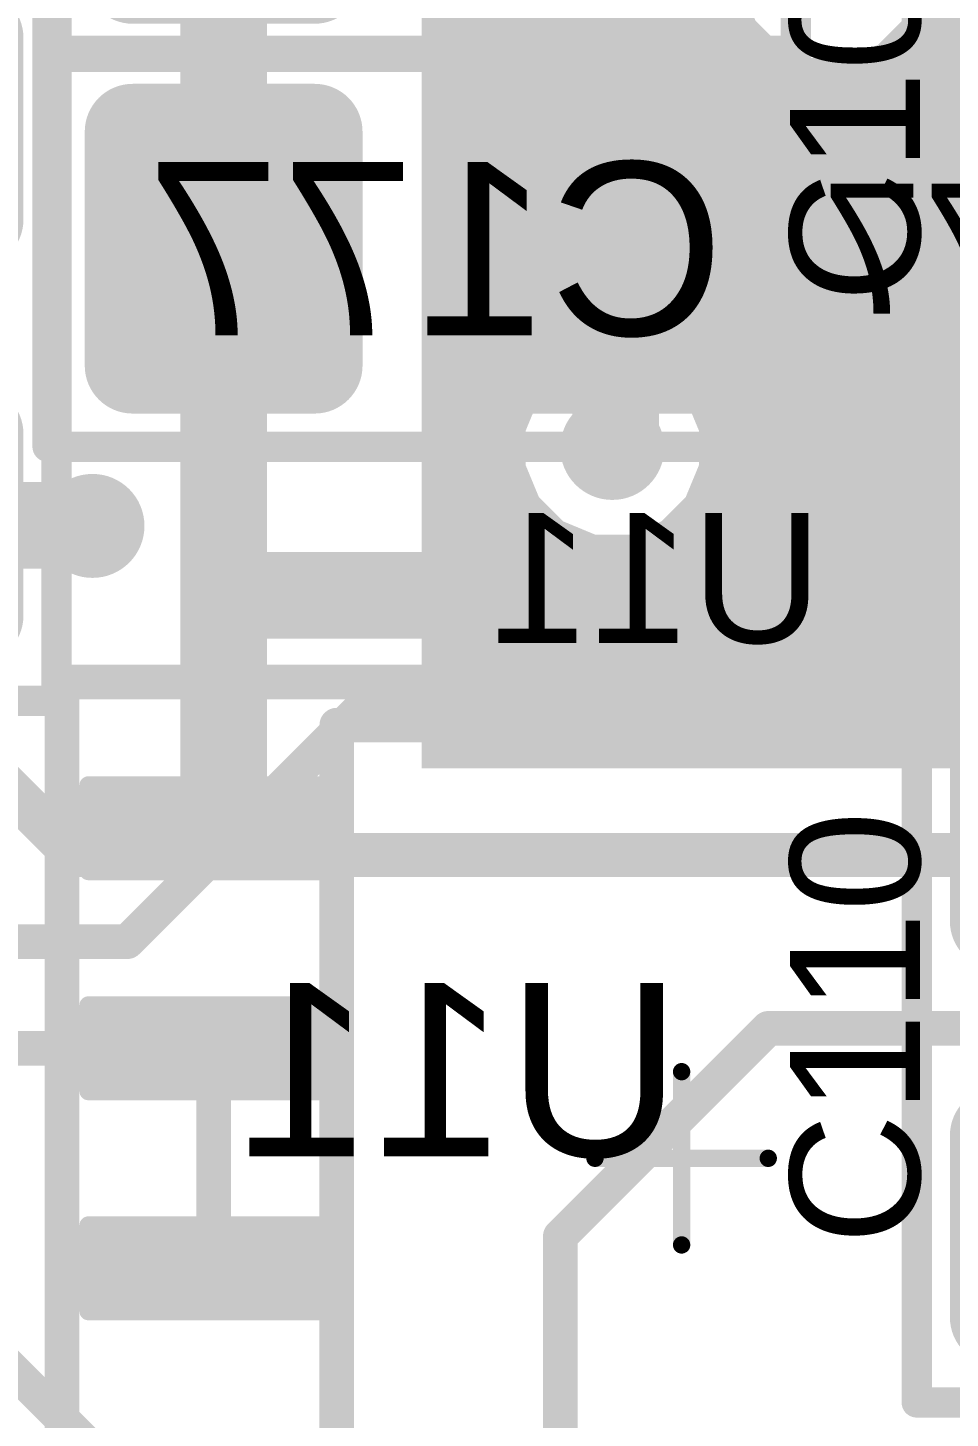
# Model space of a CAD drawing. Header units: inches. Extents: x -3 to 191, y -18 to 93.
# Drawn here: x 81.73 to 87.05, y 63.25 to 71.27 of the extents above; entities that cross this region are included whole.
import ezdxf

# ---------------------------------------------------------------- set-up
doc = ezdxf.new("R2010")
doc.units = ezdxf.units.IN
for name, color, linetype in [('Bottom 3D Body', 56, 'Continuous'), ('Bottom Assembly', 76, 'Continuous'), ('Bottom Component Center', 56, 'Continuous'), ('Bottom Courtyard', 56, 'Continuous'), ('Bottom Layer', 5, 'Continuous'), ('Bottom Overlay', 54, 'Continuous'), ('Bottom Paste', 16, 'Continuous'), ('Bottom Solder', 6, 'Continuous'), ('GND 1', 90, 'Continuous'), ('GND 2', 156, 'Continuous'), ('Mechanical 13', 56, 'Continuous'), ('PWR', 16, 'Continuous'), ('Signal L4', 76, 'Continuous'), ('Top Layer', 1, 'Continuous'), ('Top Overlay', 2, 'Continuous'), ('Top Paste', 8, 'Continuous'), ('Top Solder', 216, 'Continuous'), ('Via Holes', 16, 'Continuous')]:
    doc.layers.add(name, color=color, linetype=linetype)
doc.styles.add('Arial', font='', dxfattribs={"height": 0.2})
doc.styles.get('Arial').set_extended_font_data('Arial')

# ---------------------------------------------------------------- blocks, each defined once
blk = doc.blocks.new('FP_D0008A_MFG_B_165')
at = {"layer": 'Bottom Layer'}
h = blk.add_hatch(color=5, dxfattribs=at)
edge = h.paths.add_edge_path()
edge.add_arc((1.976, 0.884), 0.051, 90, 180)
edge.add_line((1.925, 0.884), (1.925, 0.386))
edge.add_arc((1.976, 0.386), 0.051, 180, 270)
edge.add_line((1.976, 0.335), (3.424, 0.335))
edge.add_arc((3.424, 0.386), 0.051, 270, 360)
edge.add_line((3.475, 0.386), (3.475, 0.884))
edge.add_arc((3.424, 0.884), 0.051, 0, 90)
edge.add_line((3.424, 0.935), (1.976, 0.935))
h = blk.add_hatch(color=5, dxfattribs=at)
edge = h.paths.add_edge_path()
edge.add_arc((1.976, -0.386), 0.051, 90, 180)
edge.add_line((1.925, -0.386), (1.925, -0.884))
edge.add_arc((1.976, -0.884), 0.051, 180, 270)
edge.add_line((1.976, -0.935), (3.424, -0.935))
edge.add_arc((3.424, -0.884), 0.051, 270, 360)
edge.add_line((3.475, -0.884), (3.475, -0.386))
edge.add_arc((3.424, -0.386), 0.051, 0, 90)
edge.add_line((3.424, -0.335), (1.976, -0.335))
h = blk.add_hatch(color=5, dxfattribs=at)
edge = h.paths.add_edge_path()
edge.add_arc((1.976, -1.656), 0.051, 90, 180)
edge.add_line((1.925, -1.656), (1.925, -2.154))
edge.add_arc((1.976, -2.154), 0.051, 180, 270)
edge.add_line((1.976, -2.205), (3.424, -2.205))
edge.add_arc((3.424, -2.154), 0.051, 270, 360)
edge.add_line((3.475, -2.154), (3.475, -1.656))
edge.add_arc((3.424, -1.656), 0.051, 0, 90)
edge.add_line((3.424, -1.605), (1.976, -1.605))
at = {"layer": 'Bottom Paste'}
h = blk.add_hatch(color=16, dxfattribs=at)
edge = h.paths.add_edge_path()
edge.add_arc((1.976, 0.884), 0.051, 90, 180)
edge.add_line((1.925, 0.884), (1.925, 0.386))
edge.add_arc((1.976, 0.386), 0.051, 180, 270)
edge.add_line((1.976, 0.335), (3.424, 0.335))
edge.add_arc((3.424, 0.386), 0.051, 270, 360)
edge.add_line((3.475, 0.386), (3.475, 0.884))
edge.add_arc((3.424, 0.884), 0.051, 0, 90)
edge.add_line((3.424, 0.935), (1.976, 0.935))
h = blk.add_hatch(color=16, dxfattribs=at)
edge = h.paths.add_edge_path()
edge.add_arc((1.976, -0.386), 0.051, 90, 180)
edge.add_line((1.925, -0.386), (1.925, -0.884))
edge.add_arc((1.976, -0.884), 0.051, 180, 270)
edge.add_line((1.976, -0.935), (3.424, -0.935))
edge.add_arc((3.424, -0.884), 0.051, 270, 360)
edge.add_line((3.475, -0.884), (3.475, -0.386))
edge.add_arc((3.424, -0.386), 0.051, 0, 90)
edge.add_line((3.424, -0.335), (1.976, -0.335))
h = blk.add_hatch(color=16, dxfattribs=at)
edge = h.paths.add_edge_path()
edge.add_arc((1.976, -1.656), 0.051, 90, 180)
edge.add_line((1.925, -1.656), (1.925, -2.154))
edge.add_arc((1.976, -2.154), 0.051, 180, 270)
edge.add_line((1.976, -2.205), (3.424, -2.205))
edge.add_arc((3.424, -2.154), 0.051, 270, 360)
edge.add_line((3.475, -2.154), (3.475, -1.656))
edge.add_arc((3.424, -1.656), 0.051, 0, 90)
edge.add_line((3.424, -1.605), (1.976, -1.605))
at = {"layer": 'Bottom Solder'}
h = blk.add_hatch(color=6, dxfattribs=at)
edge = h.paths.add_edge_path()
edge.add_arc((1.976, 0.884), 0.051, 90, 180)
edge.add_line((1.925, 0.884), (1.925, 0.386))
edge.add_arc((1.976, 0.386), 0.051, 180, 270)
edge.add_line((1.976, 0.335), (3.424, 0.335))
edge.add_arc((3.424, 0.386), 0.051, 270, 360)
edge.add_line((3.475, 0.386), (3.475, 0.884))
edge.add_arc((3.424, 0.884), 0.051, 0, 90)
edge.add_line((3.424, 0.935), (1.976, 0.935))
h = blk.add_hatch(color=6, dxfattribs=at)
edge = h.paths.add_edge_path()
edge.add_arc((1.976, -0.386), 0.051, 90, 180)
edge.add_line((1.925, -0.386), (1.925, -0.884))
edge.add_arc((1.976, -0.884), 0.051, 180, 270)
edge.add_line((1.976, -0.935), (3.424, -0.935))
edge.add_arc((3.424, -0.884), 0.051, 270, 360)
edge.add_line((3.475, -0.884), (3.475, -0.386))
edge.add_arc((3.424, -0.386), 0.051, 0, 90)
edge.add_line((3.424, -0.335), (1.976, -0.335))
h = blk.add_hatch(color=6, dxfattribs=at)
edge = h.paths.add_edge_path()
edge.add_arc((1.976, -1.656), 0.051, 90, 180)
edge.add_line((1.925, -1.656), (1.925, -2.154))
edge.add_arc((1.976, -2.154), 0.051, 180, 270)
edge.add_line((1.976, -2.205), (3.424, -2.205))
edge.add_arc((3.424, -2.154), 0.051, 270, 360)
edge.add_line((3.475, -2.154), (3.475, -1.656))
edge.add_arc((3.424, -1.656), 0.051, 0, 90)
edge.add_line((3.424, -1.605), (1.976, -1.605))
at = {"layer": 'Bottom 3D Body'}
for points in [[(1.99, 2.5, 0.2, 0.2, 0), (1.99, -2.5, 0.2, 0.2, 0)], [(1.99, -2.5, 0.2, 0.2, 0), (-1.99, -2.5, 0.2, 0.2, 0)]]:
    blk.add_lwpolyline(points, format="xyseb", dxfattribs=at)
blk.add_lwpolyline([(1.94, -2.5, 0.1, 0.1, 1), (2.04, -2.5, 0.1, 0.1, 1)], format="xyseb", close=True, dxfattribs=at)
blk.add_lwpolyline([(1.94, -2.5, 0.1, 0.1, 1), (2.04, -2.5, 0.1, 0.1, 1)], format="xyseb", close=True, dxfattribs=at)
at = {"layer": 'Bottom Assembly'}
for points in [[(3.575, 2.75, 0.2, 0.2, 0), (3.575, -2.75, 0.2, 0.2, 0)], [(3.575, -2.75, 0.2, 0.2, 0), (-3.575, -2.75, 0.2, 0.2, 0)]]:
    blk.add_lwpolyline(points, format="xyseb", dxfattribs=at)
blk.add_lwpolyline([(3.525, -2.75, 0.1, 0.1, 1), (3.625, -2.75, 0.1, 0.1, 1)], format="xyseb", close=True, dxfattribs=at)
blk.add_lwpolyline([(3.525, -2.75, 0.1, 0.1, 1), (3.625, -2.75, 0.1, 0.1, 1)], format="xyseb", close=True, dxfattribs=at)
at = {"layer": 'Bottom Component Center'}
for points in [[(0, 0.5, 0.1, 0.1, 0), (0, -0.5, 0.1, 0.1, 0)], [(0.5, 0, 0.1, 0.1, 0), (-0.5, 0, 0.1, 0.1, 0)]]:
    blk.add_lwpolyline(points, format="xyseb", dxfattribs=at)
for points in [[(-0.025, 0.5, 0.05, 0.05, 1), (0.025, 0.5, 0.05, 0.05, 1)], [(-0.525, 0, 0.05, 0.05, 1), (-0.475, 0, 0.05, 0.05, 1)], [(0.475, 0, 0.05, 0.05, 1), (0.525, 0, 0.05, 0.05, 1)], [(-0.025, -0.5, 0.05, 0.05, 1), (0.025, -0.5, 0.05, 0.05, 1)]]:
    blk.add_lwpolyline(points, format="xyseb", close=True, dxfattribs=at)
at = {"layer": 'Bottom Courtyard'}
for points in [[(3.575, 2.75, 0.2, 0.2, 0), (3.575, -2.75, 0.2, 0.2, 0)], [(3.575, -2.75, 0.2, 0.2, 0), (-3.575, -2.75, 0.2, 0.2, 0)]]:
    blk.add_lwpolyline(points, format="xyseb", dxfattribs=at)
blk.add_lwpolyline([(3.525, -2.75, 0.1, 0.1, 1), (3.625, -2.75, 0.1, 0.1, 1)], format="xyseb", close=True, dxfattribs=at)
blk.add_lwpolyline([(3.525, -2.75, 0.1, 0.1, 1), (3.625, -2.75, 0.1, 0.1, 1)], format="xyseb", close=True, dxfattribs=at)
at = {"layer": 'Bottom Overlay'}
blk.add_lwpolyline([(1.55, -2.5, 0.2, 0.2, 0), (-1.55, -2.5, 0.2, 0.2, 0)], format="xyseb", dxfattribs=at)
for points in [[(-1.6, -2.5, 0.1, 0.1, 1), (-1.5, -2.5, 0.1, 0.1, 1)], [(1.5, -2.5, 0.1, 0.1, 1), (1.6, -2.5, 0.1, 0.1, 1)]]:
    blk.add_lwpolyline(points, format="xyseb", close=True, dxfattribs=at)
at = {"layer": 'Bottom Assembly', "style": 'Arial', "text_generation_flag": 2}
blk.add_text('U11', height=1, rotation=180, dxfattribs=at).set_placement((0, -0.0111))
blk = doc.blocks.new('CAP_0805_B_351')
at = {"layer": 'Bottom Layer'}
h = blk.add_hatch(color=5, dxfattribs=at)
edge = h.paths.add_edge_path()
edge.add_arc((-1.668, 0.675), 0.175, 90, 180)
edge.add_line((-1.843, 0.675), (-1.843, -0.675))
edge.add_arc((-1.668, -0.675), 0.175, 180, 270)
edge.add_line((-1.668, -0.85), (-0.618, -0.85))
edge.add_arc((-0.618, -0.675), 0.175, 270, 360)
edge.add_line((-0.443, -0.675), (-0.443, 0.675))
edge.add_arc((-0.618, 0.675), 0.175, 0, 90)
edge.add_line((-0.618, 0.85), (-1.668, 0.85))
h = blk.add_hatch(color=5, dxfattribs=at)
edge = h.paths.add_edge_path()
edge.add_arc((0.618, 0.675), 0.175, 90, 180)
edge.add_line((0.443, 0.675), (0.443, -0.675))
edge.add_arc((0.618, -0.675), 0.175, 180, 270)
edge.add_line((0.618, -0.85), (1.668, -0.85))
edge.add_arc((1.668, -0.675), 0.175, 270, 360)
edge.add_line((1.843, -0.675), (1.843, 0.675))
edge.add_arc((1.668, 0.675), 0.175, 0, 90)
edge.add_line((1.668, 0.85), (0.618, 0.85))
at = {"layer": 'Bottom Paste'}
h = blk.add_hatch(color=16, dxfattribs=at)
edge = h.paths.add_edge_path()
edge.add_arc((-1.668, 0.675), 0.175, 90, 180)
edge.add_line((-1.843, 0.675), (-1.843, -0.675))
edge.add_arc((-1.668, -0.675), 0.175, 180, 270)
edge.add_line((-1.668, -0.85), (-0.618, -0.85))
edge.add_arc((-0.618, -0.675), 0.175, 270, 360)
edge.add_line((-0.443, -0.675), (-0.443, 0.675))
edge.add_arc((-0.618, 0.675), 0.175, 0, 90)
edge.add_line((-0.618, 0.85), (-1.668, 0.85))
h = blk.add_hatch(color=16, dxfattribs=at)
edge = h.paths.add_edge_path()
edge.add_arc((0.618, 0.675), 0.175, 90, 180)
edge.add_line((0.443, 0.675), (0.443, -0.675))
edge.add_arc((0.618, -0.675), 0.175, 180, 270)
edge.add_line((0.618, -0.85), (1.668, -0.85))
edge.add_arc((1.668, -0.675), 0.175, 270, 360)
edge.add_line((1.843, -0.675), (1.843, 0.675))
edge.add_arc((1.668, 0.675), 0.175, 0, 90)
edge.add_line((1.668, 0.85), (0.618, 0.85))
at = {"layer": 'Bottom Solder'}
h = blk.add_hatch(color=6, dxfattribs=at)
edge = h.paths.add_edge_path()
edge.add_arc((-1.668, 0.675), 0.2766, 90, 180)
edge.add_line((-1.9446, 0.675), (-1.9446, -0.675))
edge.add_arc((-1.668, -0.675), 0.2766, 180, 270)
edge.add_line((-1.668, -0.9516), (-0.618, -0.9516))
edge.add_arc((-0.618, -0.675), 0.2766, 270, 360)
edge.add_line((-0.3414, -0.675), (-0.3414, 0.675))
edge.add_arc((-0.618, 0.675), 0.2766, 0, 90)
edge.add_line((-0.618, 0.9516), (-1.668, 0.9516))
h = blk.add_hatch(color=6, dxfattribs=at)
edge = h.paths.add_edge_path()
edge.add_arc((0.618, 0.675), 0.2766, 90, 180)
edge.add_line((0.3414, 0.675), (0.3414, -0.675))
edge.add_arc((0.618, -0.675), 0.2766, 180, 270)
edge.add_line((0.618, -0.9516), (1.668, -0.9516))
edge.add_arc((1.668, -0.675), 0.2766, 270, 360)
edge.add_line((1.9446, -0.675), (1.9446, 0.675))
edge.add_arc((1.668, 0.675), 0.2766, 0, 90)
edge.add_line((1.668, 0.9516), (0.618, 0.9516))
at = {"layer": 'Mechanical 13'}
for points in [[(2.159, 1.143, 0.175, 0.175, 0), (-2.159, 1.143, 0.175, 0.175, 0)], [(-2.159, 1.143, 0.175, 0.175, 0), (-2.159, -1.143, 0.175, 0.175, 0)], [(2.159, 1.143, 0.175, 0.175, 0), (2.159, -1.143, 0.175, 0.175, 0)], [(2.159, -1.143, 0.175, 0.175, 0), (-2.159, -1.143, 0.175, 0.175, 0)]]:
    blk.add_lwpolyline(points, format="xyseb", dxfattribs=at)
for points in [[(-2.2027, 1.143, 0.0875, 0.0875, 1), (-2.1153, 1.143, 0.0875, 0.0875, 1)], [(-2.2027, 1.143, 0.0875, 0.0875, 1), (-2.1153, 1.143, 0.0875, 0.0875, 1)], [(2.1153, 1.143, 0.0875, 0.0875, 1), (2.2027, 1.143, 0.0875, 0.0875, 1)], [(2.1153, 1.143, 0.0875, 0.0875, 1), (2.2027, 1.143, 0.0875, 0.0875, 1)], [(-2.2027, -1.143, 0.0875, 0.0875, 1), (-2.1153, -1.143, 0.0875, 0.0875, 1)], [(-2.2027, -1.143, 0.0875, 0.0875, 1), (-2.1153, -1.143, 0.0875, 0.0875, 1)], [(2.1153, -1.143, 0.0875, 0.0875, 1), (2.2027, -1.143, 0.0875, 0.0875, 1)], [(2.1153, -1.143, 0.0875, 0.0875, 1), (2.2027, -1.143, 0.0875, 0.0875, 1)]]:
    blk.add_lwpolyline(points, format="xyseb", close=True, dxfattribs=at)
at = {"layer": 'Mechanical 13', "style": 'Arial', "text_generation_flag": 2}
blk.add_text('C177', height=1, rotation=180, dxfattribs=at).set_placement((-1.7494, 0.4998))
blk = doc.blocks.new('CAP_0805_B_352')
at = {"layer": 'Bottom Layer'}
h = blk.add_hatch(color=5, dxfattribs=at)
edge = h.paths.add_edge_path()
edge.add_arc((-1.668, 0.675), 0.175, 90, 180)
edge.add_line((-1.843, 0.675), (-1.843, -0.675))
edge.add_arc((-1.668, -0.675), 0.175, 180, 270)
edge.add_line((-1.668, -0.85), (-0.618, -0.85))
edge.add_arc((-0.618, -0.675), 0.175, 270, 360)
edge.add_line((-0.443, -0.675), (-0.443, 0.675))
edge.add_arc((-0.618, 0.675), 0.175, 0, 90)
edge.add_line((-0.618, 0.85), (-1.668, 0.85))
h = blk.add_hatch(color=5, dxfattribs=at)
edge = h.paths.add_edge_path()
edge.add_arc((0.618, 0.675), 0.175, 90, 180)
edge.add_line((0.443, 0.675), (0.443, -0.675))
edge.add_arc((0.618, -0.675), 0.175, 180, 270)
edge.add_line((0.618, -0.85), (1.668, -0.85))
edge.add_arc((1.668, -0.675), 0.175, 270, 360)
edge.add_line((1.843, -0.675), (1.843, 0.675))
edge.add_arc((1.668, 0.675), 0.175, 0, 90)
edge.add_line((1.668, 0.85), (0.618, 0.85))
at = {"layer": 'Bottom Paste'}
h = blk.add_hatch(color=16, dxfattribs=at)
edge = h.paths.add_edge_path()
edge.add_arc((-1.668, 0.675), 0.175, 90, 180)
edge.add_line((-1.843, 0.675), (-1.843, -0.675))
edge.add_arc((-1.668, -0.675), 0.175, 180, 270)
edge.add_line((-1.668, -0.85), (-0.618, -0.85))
edge.add_arc((-0.618, -0.675), 0.175, 270, 360)
edge.add_line((-0.443, -0.675), (-0.443, 0.675))
edge.add_arc((-0.618, 0.675), 0.175, 0, 90)
edge.add_line((-0.618, 0.85), (-1.668, 0.85))
h = blk.add_hatch(color=16, dxfattribs=at)
edge = h.paths.add_edge_path()
edge.add_arc((0.618, 0.675), 0.175, 90, 180)
edge.add_line((0.443, 0.675), (0.443, -0.675))
edge.add_arc((0.618, -0.675), 0.175, 180, 270)
edge.add_line((0.618, -0.85), (1.668, -0.85))
edge.add_arc((1.668, -0.675), 0.175, 270, 360)
edge.add_line((1.843, -0.675), (1.843, 0.675))
edge.add_arc((1.668, 0.675), 0.175, 0, 90)
edge.add_line((1.668, 0.85), (0.618, 0.85))
at = {"layer": 'Bottom Solder'}
h = blk.add_hatch(color=6, dxfattribs=at)
edge = h.paths.add_edge_path()
edge.add_arc((-1.668, 0.675), 0.2766, 90, 180)
edge.add_line((-1.9446, 0.675), (-1.9446, -0.675))
edge.add_arc((-1.668, -0.675), 0.2766, 180, 270)
edge.add_line((-1.668, -0.9516), (-0.618, -0.9516))
edge.add_arc((-0.618, -0.675), 0.2766, 270, 360)
edge.add_line((-0.3414, -0.675), (-0.3414, 0.675))
edge.add_arc((-0.618, 0.675), 0.2766, 0, 90)
edge.add_line((-0.618, 0.9516), (-1.668, 0.9516))
h = blk.add_hatch(color=6, dxfattribs=at)
edge = h.paths.add_edge_path()
edge.add_arc((0.618, 0.675), 0.2766, 90, 180)
edge.add_line((0.3414, 0.675), (0.3414, -0.675))
edge.add_arc((0.618, -0.675), 0.2766, 180, 270)
edge.add_line((0.618, -0.9516), (1.668, -0.9516))
edge.add_arc((1.668, -0.675), 0.2766, 270, 360)
edge.add_line((1.9446, -0.675), (1.9446, 0.675))
edge.add_arc((1.668, 0.675), 0.2766, 0, 90)
edge.add_line((1.668, 0.9516), (0.618, 0.9516))
at = {"layer": 'Mechanical 13'}
for points in [[(2.159, 1.143, 0.175, 0.175, 0), (-2.159, 1.143, 0.175, 0.175, 0)], [(-2.159, 1.143, 0.175, 0.175, 0), (-2.159, -1.143, 0.175, 0.175, 0)], [(2.159, 1.143, 0.175, 0.175, 0), (2.159, -1.143, 0.175, 0.175, 0)], [(2.159, -1.143, 0.175, 0.175, 0), (-2.159, -1.143, 0.175, 0.175, 0)]]:
    blk.add_lwpolyline(points, format="xyseb", dxfattribs=at)
for points in [[(-2.2027, 1.143, 0.0875, 0.0875, 1), (-2.1153, 1.143, 0.0875, 0.0875, 1)], [(-2.2027, 1.143, 0.0875, 0.0875, 1), (-2.1153, 1.143, 0.0875, 0.0875, 1)], [(2.1153, 1.143, 0.0875, 0.0875, 1), (2.2027, 1.143, 0.0875, 0.0875, 1)], [(2.1153, 1.143, 0.0875, 0.0875, 1), (2.2027, 1.143, 0.0875, 0.0875, 1)], [(-2.2027, -1.143, 0.0875, 0.0875, 1), (-2.1153, -1.143, 0.0875, 0.0875, 1)], [(-2.2027, -1.143, 0.0875, 0.0875, 1), (-2.1153, -1.143, 0.0875, 0.0875, 1)], [(2.1153, -1.143, 0.0875, 0.0875, 1), (2.2027, -1.143, 0.0875, 0.0875, 1)], [(2.1153, -1.143, 0.0875, 0.0875, 1), (2.2027, -1.143, 0.0875, 0.0875, 1)]]:
    blk.add_lwpolyline(points, format="xyseb", close=True, dxfattribs=at)
at = {"layer": 'Mechanical 13', "style": 'Arial', "text_generation_flag": 2}
blk.add_text('C176', height=1, rotation=180, dxfattribs=at).set_placement((-1.7494, 0.4998))
blk = doc.blocks.new('CAP_0805_418')
at = {"layer": 'Top Layer'}
h = blk.add_hatch(color=1, dxfattribs=at)
edge = h.paths.add_edge_path()
edge.add_arc((-1.668, 0.675), 0.175, 90, 180)
edge.add_line((-1.843, 0.675), (-1.843, -0.675))
edge.add_arc((-1.668, -0.675), 0.175, 180, 270)
edge.add_line((-1.668, -0.85), (-0.618, -0.85))
edge.add_arc((-0.618, -0.675), 0.175, 270, 360)
edge.add_line((-0.443, -0.675), (-0.443, 0.675))
edge.add_arc((-0.618, 0.675), 0.175, 0, 90)
edge.add_line((-0.618, 0.85), (-1.668, 0.85))
h = blk.add_hatch(color=1, dxfattribs=at)
edge = h.paths.add_edge_path()
edge.add_arc((0.618, 0.675), 0.175, 90, 180)
edge.add_line((0.443, 0.675), (0.443, -0.675))
edge.add_arc((0.618, -0.675), 0.175, 180, 270)
edge.add_line((0.618, -0.85), (1.668, -0.85))
edge.add_arc((1.668, -0.675), 0.175, 270, 360)
edge.add_line((1.843, -0.675), (1.843, 0.675))
edge.add_arc((1.668, 0.675), 0.175, 0, 90)
edge.add_line((1.668, 0.85), (0.618, 0.85))
at = {"layer": 'Top Paste'}
h = blk.add_hatch(color=8, dxfattribs=at)
edge = h.paths.add_edge_path()
edge.add_arc((-1.668, 0.675), 0.175, 90, 180)
edge.add_line((-1.843, 0.675), (-1.843, -0.675))
edge.add_arc((-1.668, -0.675), 0.175, 180, 270)
edge.add_line((-1.668, -0.85), (-0.618, -0.85))
edge.add_arc((-0.618, -0.675), 0.175, 270, 360)
edge.add_line((-0.443, -0.675), (-0.443, 0.675))
edge.add_arc((-0.618, 0.675), 0.175, 0, 90)
edge.add_line((-0.618, 0.85), (-1.668, 0.85))
h = blk.add_hatch(color=8, dxfattribs=at)
edge = h.paths.add_edge_path()
edge.add_arc((0.618, 0.675), 0.175, 90, 180)
edge.add_line((0.443, 0.675), (0.443, -0.675))
edge.add_arc((0.618, -0.675), 0.175, 180, 270)
edge.add_line((0.618, -0.85), (1.668, -0.85))
edge.add_arc((1.668, -0.675), 0.175, 270, 360)
edge.add_line((1.843, -0.675), (1.843, 0.675))
edge.add_arc((1.668, 0.675), 0.175, 0, 90)
edge.add_line((1.668, 0.85), (0.618, 0.85))
at = {"layer": 'Top Solder'}
h = blk.add_hatch(color=216, dxfattribs=at)
edge = h.paths.add_edge_path()
edge.add_arc((-1.668, 0.675), 0.2766, 90, 180)
edge.add_line((-1.9446, 0.675), (-1.9446, -0.675))
edge.add_arc((-1.668, -0.675), 0.2766, 180, 270)
edge.add_line((-1.668, -0.9516), (-0.618, -0.9516))
edge.add_arc((-0.618, -0.675), 0.2766, 270, 360)
edge.add_line((-0.3414, -0.675), (-0.3414, 0.675))
edge.add_arc((-0.618, 0.675), 0.2766, 0, 90)
edge.add_line((-0.618, 0.9516), (-1.668, 0.9516))
h = blk.add_hatch(color=216, dxfattribs=at)
edge = h.paths.add_edge_path()
edge.add_arc((0.618, 0.675), 0.2766, 90, 180)
edge.add_line((0.3414, 0.675), (0.3414, -0.675))
edge.add_arc((0.618, -0.675), 0.2766, 180, 270)
edge.add_line((0.618, -0.9516), (1.668, -0.9516))
edge.add_arc((1.668, -0.675), 0.2766, 270, 360)
edge.add_line((1.9446, -0.675), (1.9446, 0.675))
edge.add_arc((1.668, 0.675), 0.2766, 0, 90)
edge.add_line((1.668, 0.9516), (0.618, 0.9516))
at = {"layer": 'Mechanical 13'}
for points in [[(-2.159, 1.143, 0.175, 0.175, 0), (-2.159, -1.143, 0.175, 0.175, 0)], [(-2.159, 1.143, 0.175, 0.175, 0), (2.159, 1.143, 0.175, 0.175, 0)], [(2.159, 1.143, 0.175, 0.175, 0), (2.159, -1.143, 0.175, 0.175, 0)], [(-2.159, -1.143, 0.175, 0.175, 0), (2.159, -1.143, 0.175, 0.175, 0)]]:
    blk.add_lwpolyline(points, format="xyseb", dxfattribs=at)
for points in [[(-2.2027, 1.143, 0.0875, 0.0875, 1), (-2.1153, 1.143, 0.0875, 0.0875, 1)], [(-2.2027, 1.143, 0.0875, 0.0875, 1), (-2.1153, 1.143, 0.0875, 0.0875, 1)], [(2.1153, 1.143, 0.0875, 0.0875, 1), (2.2027, 1.143, 0.0875, 0.0875, 1)], [(2.1153, 1.143, 0.0875, 0.0875, 1), (2.2027, 1.143, 0.0875, 0.0875, 1)], [(-2.2027, -1.143, 0.0875, 0.0875, 1), (-2.1153, -1.143, 0.0875, 0.0875, 1)], [(-2.2027, -1.143, 0.0875, 0.0875, 1), (-2.1153, -1.143, 0.0875, 0.0875, 1)], [(2.1153, -1.143, 0.0875, 0.0875, 1), (2.2027, -1.143, 0.0875, 0.0875, 1)], [(2.1153, -1.143, 0.0875, 0.0875, 1), (2.2027, -1.143, 0.0875, 0.0875, 1)]]:
    blk.add_lwpolyline(points, format="xyseb", close=True, dxfattribs=at)
at = {"layer": 'Mechanical 13', "style": 'Arial'}
blk.add_text('C110', height=1, dxfattribs=at).set_placement((-1.6661, -0.4998))
blk = doc.blocks.new('CAP_0805_419')
at = {"layer": 'Top Layer'}
h = blk.add_hatch(color=1, dxfattribs=at)
edge = h.paths.add_edge_path()
edge.add_arc((-1.668, 0.675), 0.175, 90, 180)
edge.add_line((-1.843, 0.675), (-1.843, -0.675))
edge.add_arc((-1.668, -0.675), 0.175, 180, 270)
edge.add_line((-1.668, -0.85), (-0.618, -0.85))
edge.add_arc((-0.618, -0.675), 0.175, 270, 360)
edge.add_line((-0.443, -0.675), (-0.443, 0.675))
edge.add_arc((-0.618, 0.675), 0.175, 0, 90)
edge.add_line((-0.618, 0.85), (-1.668, 0.85))
h = blk.add_hatch(color=1, dxfattribs=at)
edge = h.paths.add_edge_path()
edge.add_arc((0.618, 0.675), 0.175, 90, 180)
edge.add_line((0.443, 0.675), (0.443, -0.675))
edge.add_arc((0.618, -0.675), 0.175, 180, 270)
edge.add_line((0.618, -0.85), (1.668, -0.85))
edge.add_arc((1.668, -0.675), 0.175, 270, 360)
edge.add_line((1.843, -0.675), (1.843, 0.675))
edge.add_arc((1.668, 0.675), 0.175, 0, 90)
edge.add_line((1.668, 0.85), (0.618, 0.85))
at = {"layer": 'Top Paste'}
h = blk.add_hatch(color=8, dxfattribs=at)
edge = h.paths.add_edge_path()
edge.add_arc((-1.668, 0.675), 0.175, 90, 180)
edge.add_line((-1.843, 0.675), (-1.843, -0.675))
edge.add_arc((-1.668, -0.675), 0.175, 180, 270)
edge.add_line((-1.668, -0.85), (-0.618, -0.85))
edge.add_arc((-0.618, -0.675), 0.175, 270, 360)
edge.add_line((-0.443, -0.675), (-0.443, 0.675))
edge.add_arc((-0.618, 0.675), 0.175, 0, 90)
edge.add_line((-0.618, 0.85), (-1.668, 0.85))
h = blk.add_hatch(color=8, dxfattribs=at)
edge = h.paths.add_edge_path()
edge.add_arc((0.618, 0.675), 0.175, 90, 180)
edge.add_line((0.443, 0.675), (0.443, -0.675))
edge.add_arc((0.618, -0.675), 0.175, 180, 270)
edge.add_line((0.618, -0.85), (1.668, -0.85))
edge.add_arc((1.668, -0.675), 0.175, 270, 360)
edge.add_line((1.843, -0.675), (1.843, 0.675))
edge.add_arc((1.668, 0.675), 0.175, 0, 90)
edge.add_line((1.668, 0.85), (0.618, 0.85))
at = {"layer": 'Top Solder'}
h = blk.add_hatch(color=216, dxfattribs=at)
edge = h.paths.add_edge_path()
edge.add_arc((-1.668, 0.675), 0.2766, 90, 180)
edge.add_line((-1.9446, 0.675), (-1.9446, -0.675))
edge.add_arc((-1.668, -0.675), 0.2766, 180, 270)
edge.add_line((-1.668, -0.9516), (-0.618, -0.9516))
edge.add_arc((-0.618, -0.675), 0.2766, 270, 360)
edge.add_line((-0.3414, -0.675), (-0.3414, 0.675))
edge.add_arc((-0.618, 0.675), 0.2766, 0, 90)
edge.add_line((-0.618, 0.9516), (-1.668, 0.9516))
h = blk.add_hatch(color=216, dxfattribs=at)
edge = h.paths.add_edge_path()
edge.add_arc((0.618, 0.675), 0.2766, 90, 180)
edge.add_line((0.3414, 0.675), (0.3414, -0.675))
edge.add_arc((0.618, -0.675), 0.2766, 180, 270)
edge.add_line((0.618, -0.9516), (1.668, -0.9516))
edge.add_arc((1.668, -0.675), 0.2766, 270, 360)
edge.add_line((1.9446, -0.675), (1.9446, 0.675))
edge.add_arc((1.668, 0.675), 0.2766, 0, 90)
edge.add_line((1.668, 0.9516), (0.618, 0.9516))
at = {"layer": 'Mechanical 13'}
for points in [[(-2.159, 1.143, 0.175, 0.175, 0), (-2.159, -1.143, 0.175, 0.175, 0)], [(-2.159, 1.143, 0.175, 0.175, 0), (2.159, 1.143, 0.175, 0.175, 0)], [(2.159, 1.143, 0.175, 0.175, 0), (2.159, -1.143, 0.175, 0.175, 0)], [(-2.159, -1.143, 0.175, 0.175, 0), (2.159, -1.143, 0.175, 0.175, 0)]]:
    blk.add_lwpolyline(points, format="xyseb", dxfattribs=at)
for points in [[(-2.2027, 1.143, 0.0875, 0.0875, 1), (-2.1153, 1.143, 0.0875, 0.0875, 1)], [(-2.2027, 1.143, 0.0875, 0.0875, 1), (-2.1153, 1.143, 0.0875, 0.0875, 1)], [(2.1153, 1.143, 0.0875, 0.0875, 1), (2.2027, 1.143, 0.0875, 0.0875, 1)], [(2.1153, 1.143, 0.0875, 0.0875, 1), (2.2027, 1.143, 0.0875, 0.0875, 1)], [(-2.2027, -1.143, 0.0875, 0.0875, 1), (-2.1153, -1.143, 0.0875, 0.0875, 1)], [(-2.2027, -1.143, 0.0875, 0.0875, 1), (-2.1153, -1.143, 0.0875, 0.0875, 1)], [(2.1153, -1.143, 0.0875, 0.0875, 1), (2.2027, -1.143, 0.0875, 0.0875, 1)], [(2.1153, -1.143, 0.0875, 0.0875, 1), (2.2027, -1.143, 0.0875, 0.0875, 1)]]:
    blk.add_lwpolyline(points, format="xyseb", close=True, dxfattribs=at)
at = {"layer": 'Mechanical 13', "style": 'Arial'}
blk.add_text('C108', height=1, dxfattribs=at).set_placement((-1.7494, -0.4998))
blk = doc.blocks.new('CAP_0805_459')
at = {"layer": 'Top Layer'}
h = blk.add_hatch(color=1, dxfattribs=at)
edge = h.paths.add_edge_path()
edge.add_arc((-1.668, 0.675), 0.175, 90, 180)
edge.add_line((-1.843, 0.675), (-1.843, -0.675))
edge.add_arc((-1.668, -0.675), 0.175, 180, 270)
edge.add_line((-1.668, -0.85), (-0.618, -0.85))
edge.add_arc((-0.618, -0.675), 0.175, 270, 360)
edge.add_line((-0.443, -0.675), (-0.443, 0.675))
edge.add_arc((-0.618, 0.675), 0.175, 0, 90)
edge.add_line((-0.618, 0.85), (-1.668, 0.85))
h = blk.add_hatch(color=1, dxfattribs=at)
edge = h.paths.add_edge_path()
edge.add_arc((0.618, 0.675), 0.175, 90, 180)
edge.add_line((0.443, 0.675), (0.443, -0.675))
edge.add_arc((0.618, -0.675), 0.175, 180, 270)
edge.add_line((0.618, -0.85), (1.668, -0.85))
edge.add_arc((1.668, -0.675), 0.175, 270, 360)
edge.add_line((1.843, -0.675), (1.843, 0.675))
edge.add_arc((1.668, 0.675), 0.175, 0, 90)
edge.add_line((1.668, 0.85), (0.618, 0.85))
at = {"layer": 'Top Paste'}
h = blk.add_hatch(color=8, dxfattribs=at)
edge = h.paths.add_edge_path()
edge.add_arc((-1.668, 0.675), 0.175, 90, 180)
edge.add_line((-1.843, 0.675), (-1.843, -0.675))
edge.add_arc((-1.668, -0.675), 0.175, 180, 270)
edge.add_line((-1.668, -0.85), (-0.618, -0.85))
edge.add_arc((-0.618, -0.675), 0.175, 270, 360)
edge.add_line((-0.443, -0.675), (-0.443, 0.675))
edge.add_arc((-0.618, 0.675), 0.175, 0, 90)
edge.add_line((-0.618, 0.85), (-1.668, 0.85))
h = blk.add_hatch(color=8, dxfattribs=at)
edge = h.paths.add_edge_path()
edge.add_arc((0.618, 0.675), 0.175, 90, 180)
edge.add_line((0.443, 0.675), (0.443, -0.675))
edge.add_arc((0.618, -0.675), 0.175, 180, 270)
edge.add_line((0.618, -0.85), (1.668, -0.85))
edge.add_arc((1.668, -0.675), 0.175, 270, 360)
edge.add_line((1.843, -0.675), (1.843, 0.675))
edge.add_arc((1.668, 0.675), 0.175, 0, 90)
edge.add_line((1.668, 0.85), (0.618, 0.85))
at = {"layer": 'Top Solder'}
h = blk.add_hatch(color=216, dxfattribs=at)
edge = h.paths.add_edge_path()
edge.add_arc((-1.668, 0.675), 0.2766, 90, 180)
edge.add_line((-1.9446, 0.675), (-1.9446, -0.675))
edge.add_arc((-1.668, -0.675), 0.2766, 180, 270)
edge.add_line((-1.668, -0.9516), (-0.618, -0.9516))
edge.add_arc((-0.618, -0.675), 0.2766, 270, 360)
edge.add_line((-0.3414, -0.675), (-0.3414, 0.675))
edge.add_arc((-0.618, 0.675), 0.2766, 0, 90)
edge.add_line((-0.618, 0.9516), (-1.668, 0.9516))
h = blk.add_hatch(color=216, dxfattribs=at)
edge = h.paths.add_edge_path()
edge.add_arc((0.618, 0.675), 0.2766, 90, 180)
edge.add_line((0.3414, 0.675), (0.3414, -0.675))
edge.add_arc((0.618, -0.675), 0.2766, 180, 270)
edge.add_line((0.618, -0.9516), (1.668, -0.9516))
edge.add_arc((1.668, -0.675), 0.2766, 270, 360)
edge.add_line((1.9446, -0.675), (1.9446, 0.675))
edge.add_arc((1.668, 0.675), 0.2766, 0, 90)
edge.add_line((1.668, 0.9516), (0.618, 0.9516))
at = {"layer": 'Mechanical 13'}
for points in [[(-2.159, -1.143, 0.175, 0.175, 0), (-2.159, 1.143, 0.175, 0.175, 0)], [(2.159, 1.143, 0.175, 0.175, 0), (-2.159, 1.143, 0.175, 0.175, 0)], [(2.159, -1.143, 0.175, 0.175, 0), (2.159, 1.143, 0.175, 0.175, 0)], [(2.159, -1.143, 0.175, 0.175, 0), (-2.159, -1.143, 0.175, 0.175, 0)]]:
    blk.add_lwpolyline(points, format="xyseb", dxfattribs=at)
for points in [[(-2.2027, 1.143, 0.0875, 0.0875, 1), (-2.1153, 1.143, 0.0875, 0.0875, 1)], [(-2.2027, 1.143, 0.0875, 0.0875, 1), (-2.1153, 1.143, 0.0875, 0.0875, 1)], [(2.1153, 1.143, 0.0875, 0.0875, 1), (2.2027, 1.143, 0.0875, 0.0875, 1)], [(2.1153, 1.143, 0.0875, 0.0875, 1), (2.2027, 1.143, 0.0875, 0.0875, 1)], [(-2.2027, -1.143, 0.0875, 0.0875, 1), (-2.1153, -1.143, 0.0875, 0.0875, 1)], [(-2.2027, -1.143, 0.0875, 0.0875, 1), (-2.1153, -1.143, 0.0875, 0.0875, 1)], [(2.1153, -1.143, 0.0875, 0.0875, 1), (2.2027, -1.143, 0.0875, 0.0875, 1)], [(2.1153, -1.143, 0.0875, 0.0875, 1), (2.2027, -1.143, 0.0875, 0.0875, 1)]]:
    blk.add_lwpolyline(points, format="xyseb", close=True, dxfattribs=at)
at = {"layer": 'Mechanical 13', "style": 'Arial'}
blk.add_text('C66', height=1, dxfattribs=at).set_placement((-1.3329, -0.4998))

msp = doc.modelspace()

# ---------------------------------------------------------------- hatches: boundary and pattern name
at = {"layer": 'Bottom Layer'}
h = msp.add_hatch(color=5, dxfattribs=at)
edge = h.paths.add_edge_path()
edge.add_arc((85.1, 68.85), 0.3, 0, 360)
h = msp.add_hatch(color=5, dxfattribs=at)
edge = h.paths.add_edge_path()
edge.add_arc((82.1, 68.4), 0.3, 0, 360)
h = msp.add_hatch(color=5, dxfattribs=at)
edge = h.paths.add_edge_path()
edge.add_arc((84.5, 68), 0.3, 0, 360)
at = {"layer": 'GND 1'}
h = msp.add_hatch(color=90, dxfattribs=at)
edge = h.paths.add_edge_path()
edge.add_arc((85.1, 68.85), 0.3, 0, 360)
h = msp.add_hatch(color=90, dxfattribs=at)
edge = h.paths.add_edge_path()
edge.add_arc((82.1, 68.4), 0.3, 0, 360)
h = msp.add_hatch(color=90, dxfattribs=at)
edge = h.paths.add_edge_path()
edge.add_arc((84.5, 68), 0.3, 0, 360)
at = {"layer": 'GND 2'}
h = msp.add_hatch(color=156, dxfattribs=at)
edge = h.paths.add_edge_path()
edge.add_arc((85.1, 68.85), 0.3, 0, 360)
h = msp.add_hatch(color=156, dxfattribs=at)
edge = h.paths.add_edge_path()
edge.add_arc((82.1, 68.4), 0.3, 0, 360)
h = msp.add_hatch(color=156, dxfattribs=at)
edge = h.paths.add_edge_path()
edge.add_arc((84.5, 68), 0.3, 0, 360)
at = {"layer": 'PWR'}
h = msp.add_hatch(color=16, dxfattribs=at)
edge = h.paths.add_edge_path()
edge.add_arc((85.1, 68.85), 0.3, 0, 360)
h = msp.add_hatch(color=16, dxfattribs=at)
edge = h.paths.add_edge_path()
edge.add_arc((82.1, 68.4), 0.3, 0, 360)
h = msp.add_hatch(color=16, dxfattribs=at)
edge = h.paths.add_edge_path()
edge.add_arc((84.5, 68), 0.3, 0, 360)
at = {"layer": 'Signal L4'}
h = msp.add_hatch(color=76, dxfattribs=at)
h.paths.add_polyline_path([(91.5, 81.5), (91.5, 72.5), (93, 71), (98.6397, 71), (98.7241, 70.8736), (98.7054, 70.8284), (98.7054, 70.6295), (98.7815, 70.4458), (98.9222, 70.3051), (99.1059, 70.229), (99.3049, 70.229), (99.4886, 70.3051), (99.6293, 70.4458), (99.7054, 70.6295), (99.7054, 70.8284), (99.6867, 70.8736), (99.7711, 71), (105, 71), (106, 70), (106, 68), (105, 67), (84, 67), (84, 83), (90, 83)])
h.paths.add_polyline_path([(85.0995, 79.6), (84.9005, 79.6), (84.7168, 79.5239), (84.5761, 79.3832), (84.5, 79.1995), (84.5, 79.0005), (84.5761, 78.8168), (84.7168, 78.6761), (84.9005, 78.6), (85.0995, 78.6), (85.2832, 78.6761), (85.4239, 78.8168), (85.5, 79.0005), (85.5, 79.1995), (85.4239, 79.3832), (85.2832, 79.5239)], flags=0)
h.paths.add_polyline_path([(85.0995, 76.8), (84.9005, 76.8), (84.7168, 76.7239), (84.5761, 76.5832), (84.5, 76.3995), (84.5, 76.2005), (84.5761, 76.0168), (84.7168, 75.8761), (84.9005, 75.8), (85.0995, 75.8), (85.2832, 75.8761), (85.4239, 76.0168), (85.5, 76.2005), (85.5, 76.3995), (85.4239, 76.5832), (85.2832, 76.7239)], flags=0)
h.paths.add_polyline_path([(85.0995, 74.4), (84.9005, 74.4), (84.7168, 74.3239), (84.5761, 74.1832), (84.5, 73.9995), (84.5, 73.8005), (84.5761, 73.6168), (84.7168, 73.4761), (84.9005, 73.4), (85.0995, 73.4), (85.2832, 73.4761), (85.4239, 73.6168), (85.5, 73.8005), (85.5, 73.9995), (85.4239, 74.1832), (85.2832, 74.3239)], flags=0)
h.paths.add_polyline_path([(86.4495, 72.1), (86.2506, 72.1), (86.0668, 72.0239), (85.9261, 71.8832), (85.85, 71.6995), (85.85, 71.5005), (85.9261, 71.3168), (86.0668, 71.1761), (86.2506, 71.1), (86.4495, 71.1), (86.6332, 71.1761), (86.7739, 71.3168), (86.85, 71.5005), (86.85, 71.6995), (86.7739, 71.8832), (86.6332, 72.0239)], flags=0)
h.paths.add_polyline_path([(94.0495, 70.5), (93.8505, 70.5), (93.6668, 70.4239), (93.5261, 70.2832), (93.45, 70.0994), (93.45, 69.9005), (93.5261, 69.7168), (93.6668, 69.5761), (93.8505, 69.5), (94.0495, 69.5), (94.2332, 69.5761), (94.3739, 69.7168), (94.45, 69.9005), (94.45, 70.0994), (94.3739, 70.2832), (94.2332, 70.4239)], flags=0)
h.paths.add_polyline_path([(92.6995, 69.6), (92.5006, 69.6), (92.3168, 69.5239), (92.1761, 69.3832), (92.1, 69.1995), (92.1, 69.0005), (92.1761, 68.8168), (92.3168, 68.6761), (92.5006, 68.6), (92.6995, 68.6), (92.8832, 68.6761), (93.0239, 68.8168), (93.1, 69.0005), (93.1, 69.1995), (93.0239, 69.3832), (92.8832, 69.5239)], flags=0)
h.paths.add_polyline_path([(85.1995, 69.35), (85.0005, 69.35), (84.8168, 69.2739), (84.6761, 69.1332), (84.6, 68.9495), (84.6, 68.7505), (84.6761, 68.5668), (84.8168, 68.4261), (85.0005, 68.35), (85.1995, 68.35), (85.3832, 68.4261), (85.5239, 68.5668), (85.6, 68.7505), (85.6, 68.9495), (85.5239, 69.1332), (85.3832, 69.2739)], flags=0)
h.paths.add_polyline_path([(88.0495, 69.15), (87.8505, 69.15), (87.6668, 69.0739), (87.5261, 68.9332), (87.45, 68.7495), (87.45, 68.5505), (87.5261, 68.3668), (87.6668, 68.2261), (87.8505, 68.15), (88.0495, 68.15), (88.2332, 68.2261), (88.3739, 68.3668), (88.45, 68.5505), (88.45, 68.7495), (88.3739, 68.9332), (88.2332, 69.0739)], flags=0)
h.paths.add_polyline_path([(96.7495, 68.3), (96.5505, 68.3), (96.3668, 68.2239), (96.2261, 68.0832), (96.15, 67.8994), (96.15, 67.7005), (96.2261, 67.5168), (96.3668, 67.3761), (96.5505, 67.3), (96.7495, 67.3), (96.9332, 67.3761), (97.0739, 67.5168), (97.15, 67.7005), (97.15, 67.8994), (97.0739, 68.0832), (96.9332, 68.2239)], flags=0)
h = msp.add_hatch(color=76, dxfattribs=at)
edge = h.paths.add_edge_path()
edge.add_arc((85.1, 68.85), 0.3, 0, 360)
h = msp.add_hatch(color=76, dxfattribs=at)
edge = h.paths.add_edge_path()
edge.add_arc((82.1, 68.4), 0.3, 0, 360)
h = msp.add_hatch(color=76, dxfattribs=at)
edge = h.paths.add_edge_path()
edge.add_arc((84.5, 68), 0.3, 0, 360)
at = {"layer": 'Top Layer'}
h = msp.add_hatch(color=1, dxfattribs=at)
edge = h.paths.add_edge_path()
edge.add_arc((85.1, 68.85), 0.3, 0, 360)
h = msp.add_hatch(color=1, dxfattribs=at)
edge = h.paths.add_edge_path()
edge.add_arc((82.1, 68.4), 0.3, 0, 360)
h = msp.add_hatch(color=1, dxfattribs=at)
edge = h.paths.add_edge_path()
edge.add_arc((84.5, 68), 0.3, 0, 360)
at = {"layer": 'Via Holes'}
h = msp.add_hatch(color=7, dxfattribs=at)
edge = h.paths.add_edge_path()
edge.add_arc((85.1, 68.85), 0.15, 0, 360)
h = msp.add_hatch(color=7, dxfattribs=at)
edge = h.paths.add_edge_path()
edge.add_arc((82.1, 68.4), 0.15, 0, 360)
h = msp.add_hatch(color=7, dxfattribs=at)
edge = h.paths.add_edge_path()
edge.add_arc((84.5, 68), 0.15, 0, 360)

# ---------------------------------------------------------------- linework, layer by layer
at = {"layer": 'Bottom Layer'}
for points in [[(82.857, 70, 0.5, 0.5, 0), (82.857, 72.25, 0.5, 0.5, 0)], [(85.143, 70, 0.5, 0.5, 0), (85.143, 72.25, 0.5, 0.5, 0)], [(82.857, 68, 0.5, 0.5, 0), (82.857, 70, 0.5, 0.5, 0)], [(85.1191, 69.9761, 0.5, 0.5, 0), (85.143, 70, 0.5, 0.5, 0)], [(85.1191, 68.8691, 0.5, 0.5, 0), (85.1191, 69.9761, 0.5, 0.5, 0)], [(85.1, 68.85, 0.5, 0.5, 0), (85.1191, 68.8691, 0.5, 0.5, 0)], [(82.857, 68, 0.5, 0.5, 0), (84.5, 68, 0.5, 0.5, 0)], [(82.857, 66.705, 0.5, 0.5, 0), (82.857, 68, 0.5, 0.5, 0)], [(82.807, 66.655, 0.5, 0.5, 0), (82.857, 66.705, 0.5, 0.5, 0)], [(82.8, 66.655, 0.5, 0.5, 0), (82.807, 66.655, 0.5, 0.5, 0)], [(81.285, 65.385, 0.2, 0.2, 0), (82.8, 65.385, 0.2, 0.2, 0)], [(82.8, 64.115, 0.2, 0.2, 0), (82.8, 65.385, 0.2, 0.2, 0)], [(80.87, 64.3, 0.2, 0.2, 0), (82.325, 62.845, 0.2, 0.2, 0)]]:
    msp.add_lwpolyline(points, format="xyseb", dxfattribs=at)
for points in [[(82.732, 70, 0.25, 0.25, 1), (82.982, 70, 0.25, 0.25, 1)], [(82.732, 70, 0.25, 0.25, 1), (82.982, 70, 0.25, 0.25, 1)], [(84.9941, 69.9761, 0.25, 0.25, 1), (85.2441, 69.9761, 0.25, 0.25, 1)], [(84.9941, 69.9761, 0.25, 0.25, 1), (85.2441, 69.9761, 0.25, 0.25, 1)], [(85.018, 70, 0.25, 0.25, 1), (85.268, 70, 0.25, 0.25, 1)], [(85.018, 70, 0.25, 0.25, 1), (85.268, 70, 0.25, 0.25, 1)], [(84.975, 68.85, 0.25, 0.25, 1), (85.225, 68.85, 0.25, 0.25, 1)], [(84.9941, 68.8691, 0.25, 0.25, 1), (85.2441, 68.8691, 0.25, 0.25, 1)], [(84.9941, 68.8691, 0.25, 0.25, 1), (85.2441, 68.8691, 0.25, 0.25, 1)], [(82.732, 68, 0.25, 0.25, 1), (82.982, 68, 0.25, 0.25, 1)], [(82.732, 68, 0.25, 0.25, 1), (82.982, 68, 0.25, 0.25, 1)], [(82.732, 68, 0.25, 0.25, 1), (82.982, 68, 0.25, 0.25, 1)], [(84.375, 68, 0.25, 0.25, 1), (84.625, 68, 0.25, 0.25, 1)], [(82.732, 66.705, 0.25, 0.25, 1), (82.982, 66.705, 0.25, 0.25, 1)], [(82.732, 66.705, 0.25, 0.25, 1), (82.982, 66.705, 0.25, 0.25, 1)], [(82.675, 66.655, 0.25, 0.25, 1), (82.925, 66.655, 0.25, 0.25, 1)], [(82.682, 66.655, 0.25, 0.25, 1), (82.932, 66.655, 0.25, 0.25, 1)], [(82.682, 66.655, 0.25, 0.25, 1), (82.932, 66.655, 0.25, 0.25, 1)], [(82.75, 65.385, 0.1, 0.1, 1), (82.85, 65.385, 0.1, 0.1, 1)], [(82.75, 65.385, 0.1, 0.1, 1), (82.85, 65.385, 0.1, 0.1, 1)], [(82.75, 64.115, 0.1, 0.1, 1), (82.85, 64.115, 0.1, 0.1, 1)]]:
    msp.add_lwpolyline(points, format="xyseb", close=True, dxfattribs=at)
at = {"layer": 'Signal L4'}
for points in [[(84.5, 68, 1, 1, 0), (84.85, 67.65, 1, 1, 0)], [(84.85, 67.65, 1, 1, 0), (90.1, 67.65, 1, 1, 0)], [(81.4, 67.1, 0.254, 0.254, 0), (82, 66.5, 0.254, 0.254, 0)], [(82, 66.5, 0.254, 0.254, 0), (93.9, 66.5, 0.254, 0.254, 0)]]:
    msp.add_lwpolyline(points, format="xyseb", dxfattribs=at)
for points in [[(84.25, 68, 0.5, 0.5, 1), (84.75, 68, 0.5, 0.5, 1)], [(84.6, 67.65, 0.5, 0.5, 1), (85.1, 67.65, 0.5, 0.5, 1)], [(84.6, 67.65, 0.5, 0.5, 1), (85.1, 67.65, 0.5, 0.5, 1)], [(81.9365, 66.5, 0.127, 0.127, 1), (82.0635, 66.5, 0.127, 0.127, 1)], [(81.9365, 66.5, 0.127, 0.127, 1), (82.0635, 66.5, 0.127, 0.127, 1)]]:
    msp.add_lwpolyline(points, format="xyseb", close=True, dxfattribs=at)
at = {"layer": 'Top Layer'}
for points in [[(80.7535, 68.4035, 0.5, 0.5, 0), (82.0965, 68.4035, 0.5, 0.5, 0)], [(82.0965, 68.4035, 0.5, 0.5, 0), (82.1, 68.4, 0.5, 0.5, 0)], [(86.35, 67.4, 0.2, 0.2, 0), (86.85, 67.9, 0.2, 0.2, 0)], [(86.85, 67.9, 0.2, 0.2, 0), (89.5, 67.9, 0.2, 0.2, 0)], [(82.3, 66, 0.2, 0.2, 0), (83.7, 67.4, 0.2, 0.2, 0)], [(83.7, 67.4, 0.2, 0.2, 0), (86.35, 67.4, 0.2, 0.2, 0)], [(78.25, 66, 0.2, 0.2, 0), (82.3, 66, 0.2, 0.2, 0)], [(84.8, 64.3, 0.2, 0.2, 0), (86, 65.5, 0.2, 0.2, 0)], [(86, 65.5, 0.2, 0.2, 0), (88.95, 65.5, 0.2, 0.2, 0)], [(84.8, 58.8, 0.2, 0.2, 0), (84.8, 64.3, 0.2, 0.2, 0)]]:
    msp.add_lwpolyline(points, format="xyseb", dxfattribs=at)
for points in [[(81.9715, 68.4035, 0.25, 0.25, 1), (82.2215, 68.4035, 0.25, 0.25, 1)], [(81.9715, 68.4035, 0.25, 0.25, 1), (82.2215, 68.4035, 0.25, 0.25, 1)], [(81.975, 68.4, 0.25, 0.25, 1), (82.225, 68.4, 0.25, 0.25, 1)], [(86.8, 67.9, 0.1, 0.1, 1), (86.9, 67.9, 0.1, 0.1, 1)], [(86.8, 67.9, 0.1, 0.1, 1), (86.9, 67.9, 0.1, 0.1, 1)], [(83.65, 67.4, 0.1, 0.1, 1), (83.75, 67.4, 0.1, 0.1, 1)], [(83.65, 67.4, 0.1, 0.1, 1), (83.75, 67.4, 0.1, 0.1, 1)], [(86.3, 67.4, 0.1, 0.1, 1), (86.4, 67.4, 0.1, 0.1, 1)], [(86.3, 67.4, 0.1, 0.1, 1), (86.4, 67.4, 0.1, 0.1, 1)], [(82.25, 66, 0.1, 0.1, 1), (82.35, 66, 0.1, 0.1, 1)], [(82.25, 66, 0.1, 0.1, 1), (82.35, 66, 0.1, 0.1, 1)], [(85.95, 65.5, 0.1, 0.1, 1), (86.05, 65.5, 0.1, 0.1, 1)], [(85.95, 65.5, 0.1, 0.1, 1), (86.05, 65.5, 0.1, 0.1, 1)], [(84.75, 64.3, 0.1, 0.1, 1), (84.85, 64.3, 0.1, 0.1, 1)], [(84.75, 64.3, 0.1, 0.1, 1), (84.85, 64.3, 0.1, 0.1, 1)]]:
    msp.add_lwpolyline(points, format="xyseb", close=True, dxfattribs=at)

# ---------------------------------------------------------------- block references
for name, p, rotation in [('CAP_0805_B_352', (84, 72.25), 180), ('CAP_0805_419', (88, 71), 90), ('CAP_0805_459', (80.75, 69.55), 270), ('CAP_0805_B_351', (84, 70), 180), ('CAP_0805_418', (88, 65.5), 90), ('FP_D0008A_MFG_B_165', (85.5, 64.75), 180)]:
    msp.add_blockref(name, p, dxfattribs=dict(rotation=rotation))

# ---------------------------------------------------------------- texts
at = {"layer": 'Bottom Overlay', "style": 'Arial', "text_generation_flag": 2}
for s, p in [('C177', (88.8121, 69.6251)), ('U11', (86.3122, 67.7251))]:
    msp.add_text(s, height=0.75, dxfattribs=at).set_placement(p)
at = {"layer": 'Top Overlay', "style": 'Arial'}
for s, p in [('C108', (86.8749, 69.6879)), ('C110', (86.8749, 64.2504))]:
    msp.add_text(s, height=0.75, rotation=90, dxfattribs=at).set_placement(p)

doc.saveas('drawing.dxf')
